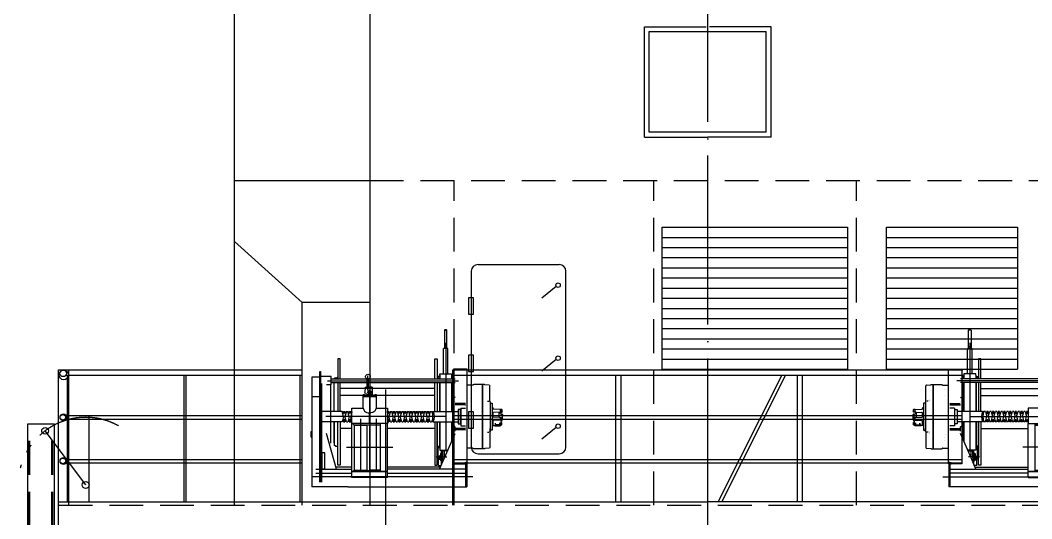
# Model space of a CAD drawing. Extents: x 1551 to 113148, y -1700 to 77018.
# Drawn here: x 50477 to 57956, y 41425 to 45111 of the extents above; entities that cross this region are included whole.
import ezdxf

# ---------------------------------------------------------------- set-up
doc = ezdxf.new("R2010")
doc.units = 0
doc.header["$LTSCALE"] = 500
doc.header["$MEASUREMENT"] = 0
for name, pattern in [('CENTER', [3, 2.5, -0.25, 0, -0.25]), ('DASHED', [0.75, 0.5, -0.25]), ('PHANTOM', [2.1, 1.25, -0.2, 0.125, -0.2, 0.125, -0.2])]:
    doc.linetypes.add(name, pattern=pattern)
for name, color, linetype in [('I0CO2', 7, 'CONTINUOUS'), ('M1CO1', 1, 'CONTINUOUS'), ('S0CE1', 7, 'CENTER'), ('S0CO1', 7, 'CONTINUOUS'), ('S0CO3', 7, 'CONTINUOUS'), ('S0DA1', 7, 'DASHED'), ('S0PH1', 7, 'PHANTOM'), ('U0CO1', 7, 'CONTINUOUS'), ('U0CO2', 7, 'CONTINUOUS')]:
    doc.layers.add(name, color=color, linetype=linetype)

# ---------------------------------------------------------------- blocks, each defined once
blk = doc.blocks.new('VINSJ')
at = {"layer": 'S0CE1'}
for p, q in [((-306.4, 795.7), (-306.4, 457.5)), ((-306.4, 484.2), (-306.4, 22.3)), ((-306.4, 484), (-306.4, 7.2)), ((-306.4, 484), (-306.4, 7.2)), ((-306, 250.3), (579.7, 250.3)), ((206.7, 233.3), (206.7, -158.7)), ((322.6, 233.4), (322.6, -158.6)), ((426.2, 23.6), (85.7, 23.6))]:
    blk.add_line(p, q, dxfattribs=at)
at = {"layer": 'U0CO2'}
for p, q in [((-315.1, 890.6), (-312.5, 893.2)), ((-297.6, 890.6), (-315.1, 890.6)), ((-315.1, 753.2), (-315.1, 890.6)), ((-312.5, 893.2), (-300.3, 893.2)), ((-297.6, 890.6), (-300.3, 893.2)), ((-297.6, 890.6), (-297.6, 753.2)), ((-323, 753.2), (-289.8, 753.2)), ((-323, 566.5), (-323, 753.2)), ((-315.1, 753.2), (-297.6, 753.2)), ((-289.8, 566.5), (-289.8, 753.2)), ((-225.4, 678.5), (-242.9, 678.5)), ((-242.9, 678.5), (-242.9, 528.9)), ((-225.4, 528.9), (-225.4, 678.5)), ((474.6, 528.9), (474.6, 678.5)), ((474.6, 678.5), (492.1, 678.5)), ((492.1, 678.5), (492.1, 528.9)), ((265, 528.9), (-375.1, 528.9)), ((-357.6, 528.9), (-357.6, 556)), ((-357.6, 556), (-352.4, 556)), ((-352.3, 543.8), (-357.6, 543.8)), ((-352.4, 556), (-352.3, 538.5)), ((-352.3, 547.3), (-350.1, 547.3)), ((-350.1, 538.5), (-352.3, 538.5)), ((-350.1, 566.5), (-350.1, 528.9)), ((-350.1, 566.5), (-350.1, 538.5)), ((-350.1, 566.5), (-350.1, 556)), ((-262.6, 566.5), (-350.1, 566.5)), ((-350.1, 556), (-350.1, 547.3)), ((-262.6, 556), (-262.6, 566.5)), ((-262.6, 556), (-262.6, 547.3)), ((-262.6, 551.7), (-262.6, 528.9)), ((-262.6, 547.3), (-245.1, 547.3)), ((-262.6, 547.3), (-249.5, 547.3)), ((-247.3, 538.5), (-262.6, 538.5)), ((-260.4, 538.5), (-260.4, 528.9)), ((-249.8, 547.3), (-249.5, 547.6)), ((-247.3, 547.3), (-247.3, 538.5)), ((-247.3, 538.5), (-247.3, 547.3)), ((-242.9, 542.9), (-247.3, 542.9)), ((-242.9, 542.9), (-247.3, 542.9)), ((265.4, 529.6), (264.7, 528.5)), ((264.7, 529.6), (273.5, 529.6)), ((264.7, 467.5), (264.7, 529.6)), ((265.6, 529.4), (265.5, 529.3)), ((269.1, 443.9), (269.1, 553.2)), ((272.6, 529.4), (272.7, 529.3)), ((272.8, 529.6), (273.5, 528.5)), ((541.1, 528.9), (273.2, 528.9)), ((273.5, 467.5), (273.5, 529.6)), ((509.6, 538.5), (492.1, 538.5)), ((509.6, 538.5), (518.3, 529.8)), ((518.3, 528.9), (518.3, 529.8)), ((541.1, 546.4), (618.6, 546.4)), ((541.1, 515.8), (541.1, 546.4)), ((623.6, 583.5), (618.6, 583.5)), ((618.6, 583.5), (618.6, -233.3)), ((618.6, 546.4), (618.6, 53.7)), ((623.6, -233.3), (623.6, 583.5)), ((623.6, 541.9), (683.6, 541.9)), ((683.6, 541.9), (683.6, -268.2)), ((-631.4, 363.6), (-631.4, 479)), ((-626.7, 484), (-594.9, 485.6)), ((-594.9, 485.6), (-592.4, 488.1)), ((-592.4, 488.1), (-577.4, 488.1)), ((-577.4, 488.1), (-513.6, 487.8)), ((-577.4, 488.1), (-577.4, 13.1)), ((-577.4, 12.8), (-577.4, 487.8)), ((-513.6, 487.8), (-510.2, 485.2)), ((-506.7, 484), (-464.4, 483.2)), ((567.3, 515.8), (-401.3, 515.8)), ((264.7, 502.7), (-375.1, 502.7)), ((-357.6, 289.6), (-357.6, 502.7)), ((-350.1, 502.7), (-350.1, 284.8)), ((-262.6, 502.7), (-262.7, 284.8)), ((-260.4, 502.7), (-260.4, 289.6)), ((-242.9, 502.7), (-242.9, 289.6)), ((-225.4, 289.6), (-225.4, 502.7)), ((-225.4, 458.4), (474.6, 458.4)), ((238.5, 467.5), (272.6, 467.5)), ((265.6, 467.5), (238.5, 467.5)), ((238.5, 467.5), (238.5, 414.1)), ((238.5, 454.4), (238.5, 467.5)), ((265.4, 467.5), (264.7, 468.6)), ((265.6, 454.4), (266.2, 454.4)), ((272.8, 467.5), (273.5, 468.6)), ((541.1, 502.7), (273.5, 502.7)), ((288.4, 467.5), (290.8, 428.8)), ((474.6, 289.6), (474.6, 502.7)), ((492.1, 502.7), (492.1, 289.6)), ((518.3, 289.6), (518.3, 502.7)), ((541.1, 485.2), (541.1, 515.8)), ((541.1, 485.2), (576.1, 485.2)), ((543.6, 53.7), (543.6, 485.2)), ((608.6, -233.3), (608.6, 496.5)), ((-368.6, 390.6), (-362.7, 390.3)), ((-225.4, 407.3), (207.7, 407.3)), ((218.8, 410.6), (207.4, 410.6)), ((207.4, 410.6), (207.4, 409)), ((207.7, 407.3), (474.6, 407.3)), ((208.1, 414), (208.7, 414.4)), ((208.1, 414), (208.1, 410.6)), ((208.1, 410.6), (210.5, 410.6)), ((217.5, 414.4), (208.7, 414.4)), ((210.5, 410.6), (215.7, 410.6)), ((215.7, 410.6), (210.5, 410.6)), ((210.6, 414), (210.6, 410.6)), ((213.1, 417.1), (213.1, 402.5)), ((215.6, 414), (215.6, 410.6)), ((215.7, 410.6), (218.2, 410.6)), ((218.2, 414), (217.5, 414.4)), ((218.2, 414), (218.2, 410.6)), ((218.8, 409), (218.8, 410.6)), ((234.1, 414.1), (260.4, 414.1)), ((234.1, 414.1), (234.1, 409.8)), ((234.1, 409.8), (277.9, 409.8)), ((273.5, 431.6), (238.5, 431.6)), ((248.9, 439.9), (263.1, 439.9)), ((256, 435.7), (256, 406.2)), ((256, 421), (256, 382.1)), ((256, 417.1), (256, 402.5)), ((256, 417.1), (256, 402.5)), ((256, 414.1), (256, 414.1)), ((256, 406.8), (256, 249.3)), ((260.4, 414.1), (277.9, 414.1)), ((277.9, 414.1), (277.9, 409.8)), ((304.5, 410.6), (293.2, 410.6)), ((293.2, 410.6), (293.2, 409)), ((293.2, 409), (304.5, 409)), ((293.8, 414), (294.5, 414.4)), ((293.8, 414), (293.8, 410.6)), ((293.8, 410.6), (296.2, 410.6)), ((303.2, 414.4), (294.5, 414.4)), ((296.2, 410.6), (301.5, 410.6)), ((301.5, 410.6), (296.2, 410.6)), ((296.3, 414), (296.3, 410.6)), ((301.4, 414), (301.4, 410.6)), ((301.5, 410.6), (303.9, 410.6)), ((303.9, 414), (303.2, 414.4)), ((303.9, 414), (303.9, 410.6)), ((304.5, 409), (304.5, 410.6)), ((683.6, 399.6), (623.6, 399.6)), ((-723.2, 301.1), (-722.2, 302.1)), ((-723.2, 285.1), (-723.2, 301.1)), ((-723.2, 285.1), (-723.2, 301.1)), ((-711.2, 302.1), (-722.2, 302.1)), ((-722.2, 302.1), (-711.2, 302.1)), ((-722.2, 284.1), (-722.2, 302.1)), ((-711.2, 302.1), (-710.2, 303.5)), ((-711.2, 283.6), (-711.2, 302.5)), ((-711.2, 283.7), (-711.2, 302.1)), ((-710.2, 303.5), (-660.3, 305.3)), ((-657.4, 308.3), (-657.4, 312.5)), ((-654.5, 315.5), (-649.4, 315.3)), ((-649.4, 315.3), (-649.7, 315.6)), ((-634.4, 350.6), (-649.4, 350.6)), ((-649.4, 350.6), (-649.4, 150.6)), ((-634.4, 360.6), (-634.4, 338.1)), ((-634.4, 360.6), (-634.4, 140.6)), ((-614.2, 364.2), (-624.2, 364.2)), ((-453.8, 346.5), (-376.8, 346.5)), ((-453.8, 337.8), (-375.1, 337.8)), ((-418.8, 313.9), (-453.8, 313.9)), ((-418.8, 313.9), (-418.8, 182.5)), ((-416.6, 250.3), (-416.6, 302.8)), ((-416.6, 302.8), (-399.1, 302.8)), ((-399.1, 302.8), (-399.1, 197.8)), ((-375.9, 359.3), (-375.8, 359.2)), ((-375.8, 359.2), (-375.5, 359.2)), ((-726.4, 250.6), (-726.4, 266.6)), ((-726.4, 234.6), (-726.4, 250.6)), ((-724.9, 232), (-723.4, 231.8)), ((-723.4, 269.6), (-716.3, 269.6)), ((-723.4, 254.6), (-723.4, 229.1)), ((-723.4, 229.1), (-723.4, 231.8)), ((-722.2, 284.1), (-723.2, 285.1)), ((-723.2, 226.4), (-723.2, 242.4)), ((-711.2, 284.1), (-722.2, 284.1)), ((-711.2, 284.1), (-722.2, 284.1)), ((-722.2, 225.4), (-722.2, 243.4)), ((-711.2, 243.4), (-722.2, 243.4)), ((-711.2, 225.4), (-722.2, 225.4)), ((-716.3, 269.6), (-710.7, 271.9)), ((-711.2, 283.7), (-711.2, 284.1)), ((-710.2, 282.7), (-711.2, 283.7)), ((-711.2, 225), (-711.2, 243.8)), ((-711.2, 225.4), (-711.2, 243.4)), ((-706.4, 282.6), (-710.2, 282.7)), ((-710.2, 282.7), (-660.3, 281)), ((-710.2, 244.8), (-660.3, 246.6)), ((-706.4, 277.6), (-706.4, 282.6)), ((-706.4, 277.6), (-706.4, 282.6)), ((-700.4, 250.9), (-700.4, 276.6)), ((-657.4, 249.6), (-657.4, 278)), ((-416.6, 291.8), (-418.8, 291.8)), ((-416.6, 197.8), (-416.6, 250.3)), ((-212.1, 289.6), (-399.1, 289.6)), ((-217.4, 289.6), (-399.1, 289.6)), ((-217.4, 289.6), (-399.1, 289.6)), ((-365.1, 230.1), (-365.1, 230.1)), ((-365.1, 230.1), (-365.1, 230.1)), ((-365, 230.1), (-365.1, 230.1)), ((-205.4, 279.1), (-215.9, 279.1)), ((-205.4, 279.1), (-215.9, 279.1)), ((-212.1, 289.6), (-209.3, 279.1)), ((-212.1, 289.6), (-209.3, 279.1)), ((-191.1, 289.6), (-201.6, 289.6)), ((-191.1, 289.6), (-201.6, 289.6)), ((-191.1, 289.6), (-180.6, 250.3)), ((-191.1, 289.6), (-180.6, 250.3)), ((-191.1, 210.9), (-180.6, 250.3)), ((-191.1, 210.9), (-180.6, 250.3)), ((-188.3, 279.1), (-177.8, 279.1)), ((-188.3, 279.1), (-177.8, 279.1)), ((-183.4, 279.1), (-180.6, 289.6)), ((-183.4, 279.1), (-180.6, 289.6)), ((-170.1, 289.6), (-180.6, 289.6)), ((-170.1, 289.6), (-180.6, 289.6)), ((-180.6, 289.6), (-175.4, 270)), ((-180.6, 289.6), (-175.4, 270)), ((-180.6, 210.9), (-175.4, 230.6)), ((-180.6, 210.9), (-175.4, 230.6)), ((-175.4, 270), (-170.1, 289.6)), ((-175.4, 270), (-170.1, 289.6)), ((-175.4, 230.6), (-170.1, 210.9)), ((-175.4, 230.6), (-170.1, 210.9)), ((-172.9, 279.1), (-162.4, 279.1)), ((-172.9, 279.1), (-162.4, 279.1)), ((-170.1, 250.3), (-159.6, 289.6)), ((-170.1, 250.3), (-159.6, 289.6)), ((-170.1, 289.6), (-167.3, 279.1)), ((-170.1, 289.6), (-167.3, 279.1)), ((-170.1, 250.3), (-159.6, 210.9)), ((-170.1, 250.3), (-159.6, 210.9)), ((-149.1, 289.6), (-159.6, 289.6)), ((-149.1, 289.6), (-159.6, 289.6)), ((-149.1, 289.6), (-138.6, 250.3)), ((-149.1, 289.6), (-138.6, 250.3)), ((-149.1, 210.9), (-138.6, 250.3)), ((-149.1, 210.9), (-138.6, 250.3)), ((-146.3, 279.1), (-135.8, 279.1)), ((-146.3, 279.1), (-135.8, 279.1)), ((-141.4, 279.1), (-138.6, 289.6)), ((-141.4, 279.1), (-138.6, 289.6)), ((-128.1, 289.6), (-138.6, 289.6)), ((-128.1, 289.6), (-138.6, 289.6)), ((-138.6, 289.6), (-133.4, 270)), ((-138.6, 289.6), (-133.4, 270)), ((-138.6, 210.9), (-133.4, 230.6)), ((-138.6, 210.9), (-133.4, 230.6)), ((-133.4, 270), (-128.1, 289.6)), ((-133.4, 270), (-128.1, 289.6)), ((-133.4, 230.6), (-128.1, 210.9)), ((-133.4, 230.6), (-128.1, 210.9)), ((-130.9, 279.1), (-120.4, 279.1)), ((-130.9, 279.1), (-120.4, 279.1)), ((-128.1, 250.3), (-117.6, 289.6)), ((-128.1, 250.3), (-117.6, 289.6)), ((-128.1, 289.6), (-125.3, 279.1)), ((-128.1, 289.6), (-125.3, 279.1)), ((-128.1, 289.6), (-125.3, 279.1)), ((-128.1, 250.3), (-117.6, 210.9)), ((-128.1, 250.3), (-117.6, 210.9)), ((-107.1, 289.6), (-117.6, 289.6)), ((-107.1, 289.6), (-117.6, 289.6)), ((-107.1, 289.6), (-117.6, 289.6)), ((-107.1, 289.6), (-96.6, 250.3)), ((-107.1, 289.6), (-96.6, 250.3)), ((-107.1, 210.9), (-96.6, 250.3)), ((-107.1, 210.9), (-96.6, 250.3)), ((-104.3, 279.1), (-93.8, 279.1)), ((-104.3, 279.1), (-93.8, 279.1)), ((-99.4, 279.1), (-96.6, 289.6)), ((-99.4, 279.1), (-96.6, 289.6)), ((-86.1, 289.6), (-96.6, 289.6)), ((-86.1, 289.6), (-96.6, 289.6)), ((-96.6, 289.6), (-91.4, 270)), ((-96.6, 289.6), (-91.4, 270)), ((-96.6, 210.9), (-91.4, 230.6)), ((-96.6, 210.9), (-91.4, 230.6)), ((-91.4, 270), (-86.1, 289.6)), ((-91.4, 270), (-86.1, 289.6)), ((-91.4, 230.6), (-86.1, 210.9)), ((-91.4, 230.6), (-86.1, 210.9)), ((-88.9, 279.1), (-78.4, 279.1)), ((-88.9, 279.1), (-78.4, 279.1)), ((-86.1, 250.3), (-75.6, 289.6)), ((-86.1, 250.3), (-75.6, 289.6)), ((-86.1, 289.6), (-83.3, 279.1)), ((-86.1, 289.6), (-83.3, 279.1)), ((-86.1, 250.3), (-75.6, 210.9)), ((-86.1, 250.3), (-75.6, 210.9)), ((-65.1, 289.6), (-75.6, 289.6)), ((-65.1, 289.6), (-75.6, 289.6)), ((-65.1, 289.6), (-54.6, 250.3)), ((-65.1, 289.6), (-54.6, 250.3)), ((-65.1, 210.9), (-54.6, 250.3)), ((-65.1, 210.9), (-54.6, 250.3)), ((-62.3, 279.1), (-51.8, 279.1)), ((-62.3, 279.1), (-51.8, 279.1)), ((-57.4, 279.1), (-54.6, 289.6)), ((-57.4, 279.1), (-54.6, 289.6)), ((-44.1, 289.6), (-54.6, 289.6)), ((-44.1, 289.6), (-54.6, 289.6)), ((-54.6, 289.6), (-49.4, 270)), ((-54.6, 289.6), (-49.4, 270)), ((-54.6, 210.9), (-49.4, 230.6)), ((-54.6, 210.9), (-49.4, 230.6)), ((-49.4, 270), (-44.1, 289.6)), ((-49.4, 270), (-44.1, 289.6)), ((-49.4, 230.6), (-44.1, 210.9)), ((-49.4, 230.6), (-44.1, 210.9)), ((-46.9, 279.1), (-36.4, 279.1)), ((-46.9, 279.1), (-36.4, 279.1)), ((-44.1, 250.3), (-33.6, 289.6)), ((-44.1, 250.3), (-33.6, 289.6)), ((-44.1, 289.6), (-41.3, 279.1)), ((-44.1, 289.6), (-41.3, 279.1)), ((-44.1, 250.3), (-33.6, 210.9)), ((-44.1, 250.3), (-33.6, 210.9)), ((-23.1, 289.6), (-33.6, 289.6)), ((-23.1, 289.6), (-33.6, 289.6)), ((-23.1, 289.6), (-12.6, 250.3)), ((-23.1, 289.6), (-12.6, 250.3)), ((-23.1, 210.9), (-12.6, 250.3)), ((-23.1, 210.9), (-12.6, 250.3)), ((-20.3, 279.1), (-9.8, 279.1)), ((-20.3, 279.1), (-9.8, 279.1)), ((-15.4, 279.1), (-12.6, 289.6)), ((-15.4, 279.1), (-12.6, 289.6)), ((-2.1, 289.6), (-12.6, 289.6)), ((-2.1, 289.6), (-12.6, 289.6)), ((-12.6, 289.6), (-7.4, 270)), ((-12.6, 289.6), (-7.4, 270)), ((-12.6, 210.9), (-7.4, 230.6)), ((-12.6, 210.9), (-7.4, 230.6)), ((-7.4, 270), (-2.1, 289.6)), ((-7.4, 270), (-2.1, 289.6)), ((-7.4, 230.6), (-2.1, 210.9)), ((-7.4, 230.6), (-2.1, 210.9)), ((-4.9, 279.1), (5.6, 279.1)), ((-4.9, 279.1), (5.6, 279.1)), ((-2.1, 250.3), (8.4, 289.6)), ((-2.1, 250.3), (8.4, 289.6)), ((-2.1, 289.6), (0.7, 279.1)), ((-2.1, 289.6), (0.7, 279.1)), ((-2.1, 250.3), (8.4, 210.9)), ((-2.1, 250.3), (8.4, 210.9)), ((18.9, 289.6), (8.4, 289.6)), ((18.9, 289.6), (8.4, 289.6)), ((18.9, 289.6), (29.4, 250.3)), ((18.9, 289.6), (29.4, 250.3)), ((18.9, 210.9), (29.4, 250.3)), ((18.9, 210.9), (29.4, 250.3)), ((21.7, 279.1), (32.2, 279.1)), ((21.7, 279.1), (32.2, 279.1)), ((26.6, 279.1), (29.4, 289.6)), ((26.6, 279.1), (29.4, 289.6)), ((39.9, 289.6), (29.4, 289.6)), ((39.9, 289.6), (29.4, 289.6)), ((29.4, 289.6), (34.6, 270)), ((29.4, 289.6), (34.6, 270)), ((29.4, 210.9), (34.6, 230.6)), ((29.4, 210.9), (34.6, 230.6)), ((34.6, 270), (39.9, 289.6)), ((34.6, 270), (39.9, 289.6)), ((34.6, 230.6), (39.9, 210.9)), ((34.6, 230.6), (39.9, 210.9)), ((37.1, 279.1), (47.6, 279.1)), ((37.1, 279.1), (47.6, 279.1)), ((39.9, 250.3), (50.4, 289.6)), ((39.9, 250.3), (50.4, 289.6)), ((39.9, 289.6), (42.7, 279.1)), ((39.9, 289.6), (42.7, 279.1)), ((39.9, 250.3), (50.4, 210.9)), ((39.9, 250.3), (50.4, 210.9)), ((60.9, 289.6), (50.4, 289.6)), ((60.9, 289.6), (50.4, 289.6)), ((60.9, 289.6), (71.4, 250.3)), ((60.9, 289.6), (71.4, 250.3)), ((60.9, 210.9), (71.4, 250.3)), ((60.9, 210.9), (71.4, 250.3)), ((63.7, 279.1), (74.2, 279.1)), ((63.7, 279.1), (74.2, 279.1)), ((68.6, 279.1), (71.4, 289.6)), ((68.6, 279.1), (71.4, 289.6)), ((81.9, 289.6), (71.4, 289.6)), ((81.9, 289.6), (71.4, 289.6)), ((71.4, 289.6), (76.6, 270)), ((71.4, 289.6), (76.6, 270)), ((71.4, 210.9), (76.6, 230.6)), ((71.4, 210.9), (76.6, 230.6)), ((76.6, 270), (81.9, 289.6)), ((76.6, 270), (81.9, 289.6)), ((76.6, 230.6), (81.9, 210.9)), ((76.6, 230.6), (81.9, 210.9)), ((79.1, 279.1), (89.6, 279.1)), ((79.1, 279.1), (89.6, 279.1)), ((81.9, 250.3), (92.4, 289.6)), ((81.9, 250.3), (92.4, 289.6)), ((81.9, 289.6), (84.7, 279.1)), ((81.9, 289.6), (84.7, 279.1)), ((81.9, 250.3), (92.4, 210.9)), ((81.9, 250.3), (92.4, 210.9)), ((102.9, 289.6), (92.4, 289.6)), ((102.9, 289.6), (92.4, 289.6)), ((102.9, 289.6), (113.4, 250.3)), ((102.9, 289.6), (113.4, 250.3)), ((102.9, 210.9), (113.4, 250.3)), ((102.9, 210.9), (113.4, 250.3)), ((105.7, 279.1), (116.2, 279.1)), ((105.7, 279.1), (116.2, 279.1)), ((110.6, 279.1), (113.4, 289.6)), ((110.6, 279.1), (113.4, 289.6)), ((123.9, 289.6), (113.4, 289.6)), ((123.9, 289.6), (113.4, 289.6)), ((113.4, 289.6), (118.6, 270)), ((113.4, 289.6), (118.6, 270)), ((113.4, 210.9), (118.6, 230.6)), ((113.4, 210.9), (118.6, 230.6)), ((118.6, 270), (123.9, 289.6)), ((118.6, 270), (123.9, 289.6)), ((118.6, 230.6), (123.9, 210.9)), ((118.6, 230.6), (123.9, 210.9)), ((121.1, 279.1), (126.7, 279.1)), ((121.1, 279.1), (124.7, 279.1)), ((123.9, 289.6), (126.7, 279.1)), ((123.9, 289.6), (126.7, 279.1)), ((123.9, 250.3), (124.7, 253.6)), ((123.9, 250.3), (124.7, 253.6)), ((123.9, 250.3), (124.7, 247)), ((123.9, 250.3), (124.7, 247)), ((256, 199), (256, 277.8)), ((256, 199), (256, 277.8)), ((387.2, 286.3), (396.4, 250.3)), ((387.2, 214.3), (396.4, 250.3)), ((388.7, 279.1), (399.2, 279.1)), ((388.7, 279.1), (399.2, 279.1)), ((393.6, 279.1), (396.4, 289.6)), ((393.6, 279.1), (396.4, 289.6)), ((396.4, 289.6), (401.7, 270)), ((396.4, 289.6), (401.7, 270)), ((406.9, 289.6), (396.4, 289.6)), ((406.9, 289.6), (396.4, 289.6)), ((396.4, 210.9), (401.7, 230.6)), ((396.4, 210.9), (401.7, 230.6)), ((401.7, 270), (406.9, 289.6)), ((401.7, 270), (406.9, 289.6)), ((401.7, 230.6), (406.9, 210.9)), ((401.7, 230.6), (406.9, 210.9)), ((404.1, 279.1), (414.6, 279.1)), ((404.1, 279.1), (414.6, 279.1)), ((406.9, 289.6), (409.7, 279.1)), ((406.9, 289.6), (409.7, 279.1)), ((406.9, 250.3), (417.4, 289.6)), ((406.9, 250.3), (417.4, 289.6)), ((406.9, 250.3), (417.4, 210.9)), ((406.9, 250.3), (417.4, 210.9)), ((427.9, 289.6), (417.4, 289.6)), ((427.9, 289.6), (417.4, 289.6)), ((427.9, 289.6), (438.4, 250.3)), ((427.9, 289.6), (438.4, 250.3)), ((427.9, 210.9), (438.4, 250.3)), ((427.9, 210.9), (438.4, 250.3)), ((430.7, 279.1), (441.2, 279.1)), ((430.7, 279.1), (441.2, 279.1)), ((435.6, 279.1), (438.4, 289.6)), ((435.6, 279.1), (438.4, 289.6)), ((438.4, 289.6), (443.7, 270)), ((438.4, 289.6), (443.7, 270)), ((448.9, 289.6), (438.4, 289.6)), ((448.9, 289.6), (438.4, 289.6)), ((438.4, 210.9), (443.7, 230.6)), ((438.4, 210.9), (443.7, 230.6)), ((443.7, 270), (448.9, 289.6)), ((443.7, 270), (448.9, 289.6)), ((443.7, 230.6), (448.9, 210.9)), ((443.7, 230.6), (448.9, 210.9)), ((446.1, 279.1), (456.6, 279.1)), ((446.1, 279.1), (456.6, 279.1)), ((448.9, 289.6), (451.7, 279.1)), ((448.9, 289.6), (451.7, 279.1)), ((449.4, 250.3), (459.9, 289.6)), ((449.4, 250.3), (459.9, 210.9)), ((459.9, 289.6), (554.7, 289.6)), ((472.1, 289.6), (619.8, 289.6)), ((-722.4, 206.1), (-721.4, 207.1)), ((-722.4, 190.1), (-722.4, 206.1)), ((-722.4, 190.1), (-722.4, 206.1)), ((-721.4, 189.1), (-722.4, 190.1)), ((-715.4, 207.1), (-721.4, 207.1)), ((-721.4, 189.1), (-721.4, 207.1)), ((-721.4, 207.1), (-715.4, 207.1)), ((-712.5, 189.1), (-721.4, 189.1)), ((-712.5, 189.1), (-721.4, 189.1)), ((-715.4, 193.6), (-715.4, 209.5)), ((-715.4, 207.1), (-715.4, 209.5)), ((-715.4, 192.4), (-715.4, 203.9)), ((-712.4, 188.4), (-712.5, 189.1)), ((-712.4, 182.6), (-712.4, 188.4)), ((-712.4, 182.6), (-712.4, 188.4)), ((-668.4, 182.6), (-712.4, 182.6)), ((-711.4, 190.6), (-669.7, 190.6)), ((-710.2, 224), (-660.3, 222.3)), ((-706.9, 182.6), (-706.9, 197.3)), ((-705.4, 182.6), (-705.4, 203.5)), ((-675.4, 182.6), (-675.4, 201.4)), ((-673.9, 182.6), (-673.9, 199.1)), ((-666.8, 186.1), (-668.4, 183.1)), ((-668.4, 182.6), (-668.4, 183.1)), ((-668.4, 183.1), (-668.4, 182.6)), ((-649.4, 186.1), (-666.8, 186.1)), ((-649.4, 186.1), (-666.8, 186.1)), ((-657.4, 190.2), (-657.4, 219.3)), ((-649.4, 150.6), (-634.4, 150.6)), ((-634.4, 140.6), (-634.4, 163.1)), ((-418.8, 182.5), (-453.8, 182.5)), ((-453.8, 162.8), (-375.1, 162.8)), ((-453.8, 154), (-375.1, 154)), ((-416.6, 208.7), (-418.8, 208.7)), ((-399.1, 197.8), (-416.6, 197.8)), ((-217.4, 210.9), (-399.1, 210.9)), ((-217.4, 210.9), (-399.1, 210.9)), ((-212.1, 210.9), (-399.1, 210.9)), ((-376.8, 170.2), (-376.8, 170.2)), ((-375.3, 175.2), (-374.4, 176.2)), ((-375.1, 143), (-375.1, 175.4)), ((-374.4, 176.2), (-373.4, 177.2)), ((-373.4, 177.2), (-372.2, 177.9)), ((-372.2, 177.9), (-371, 178.5)), ((-371, 178.5), (-368.5, 179)), ((-368.5, 179), (-362.7, 179.3)), ((-365.9, 179.1), (-362.7, 179.3)), ((-362.7, 179.3), (-361.5, 179.5)), ((-362.7, 179.3), (-361.5, 179.4)), ((-362.7, 179.3), (-362.7, 179.3)), ((-362.7, 179.3), (-362.7, 179.3)), ((-361.5, 179.5), (-360.3, 179.8)), ((-360.3, 179.8), (-357.6, 181.4)), ((-357.6, 181.4), (-357.6, 213.4)), ((-357.6, 84.3), (-357.6, 181.4)), ((-357.6, 116.8), (-357.6, 181.4)), ((-350.1, 210.9), (-350.1, 68)), ((-262.7, 210.9), (-262.7, 22.3)), ((-260.4, 210.9), (-260.4, 31)), ((-242.9, -109), (-242.9, 210.9)), ((-242.9, 210.9), (-242.9, -55.2)), ((-225.4, 210.9), (-225.4, -109)), ((-225.4, 210.9), (-225.4, -81.4)), ((-225.4, 162.3), (124.7, 162.3)), ((-205.4, 221.4), (-215.9, 221.4)), ((-205.4, 221.4), (-215.9, 221.4)), ((-212.1, 210.9), (-209.3, 221.4)), ((-212.1, 210.9), (-209.3, 221.4)), ((-191.1, 210.9), (-201.6, 210.9)), ((-191.1, 210.9), (-201.6, 210.9)), ((-188.3, 221.4), (-177.8, 221.4)), ((-188.3, 221.4), (-177.8, 221.4)), ((-183.4, 221.4), (-180.6, 210.9)), ((-183.4, 221.4), (-180.6, 210.9)), ((-170.1, 210.9), (-180.6, 210.9)), ((-170.1, 210.9), (-180.6, 210.9)), ((-172.9, 221.4), (-162.4, 221.4)), ((-172.9, 221.4), (-162.4, 221.4)), ((-170.1, 210.9), (-167.3, 221.4)), ((-170.1, 210.9), (-167.3, 221.4)), ((-149.1, 210.9), (-159.6, 210.9)), ((-149.1, 210.9), (-159.6, 210.9)), ((-146.3, 221.4), (-135.8, 221.4)), ((-146.3, 221.4), (-135.8, 221.4)), ((-141.4, 221.4), (-138.6, 210.9)), ((-141.4, 221.4), (-138.6, 210.9)), ((-128.1, 210.9), (-138.6, 210.9)), ((-128.1, 210.9), (-138.6, 210.9)), ((-130.9, 221.4), (-120.4, 221.4)), ((-130.9, 221.4), (-120.4, 221.4)), ((-128.1, 210.9), (-125.3, 221.4)), ((-128.1, 210.9), (-125.3, 221.4)), ((-128.1, 210.9), (-125.3, 221.4)), ((-107.1, 210.9), (-117.6, 210.9)), ((-107.1, 210.9), (-117.6, 210.9)), ((-107.1, 210.9), (-117.6, 210.9)), ((-104.3, 221.4), (-93.8, 221.4)), ((-104.3, 221.4), (-93.8, 221.4)), ((-99.4, 221.4), (-96.6, 210.9)), ((-99.4, 221.4), (-96.6, 210.9)), ((-86.1, 210.9), (-96.6, 210.9)), ((-86.1, 210.9), (-96.6, 210.9)), ((-88.9, 221.4), (-78.4, 221.4)), ((-88.9, 221.4), (-78.4, 221.4)), ((-86.1, 210.9), (-83.3, 221.4)), ((-86.1, 210.9), (-83.3, 221.4)), ((-65.1, 210.9), (-75.6, 210.9)), ((-65.1, 210.9), (-75.6, 210.9)), ((-62.3, 221.4), (-51.8, 221.4)), ((-62.3, 221.4), (-51.8, 221.4)), ((-57.4, 221.4), (-54.6, 210.9)), ((-57.4, 221.4), (-54.6, 210.9)), ((-44.1, 210.9), (-54.6, 210.9)), ((-44.1, 210.9), (-54.6, 210.9)), ((-46.9, 221.4), (-36.4, 221.4)), ((-46.9, 221.4), (-36.4, 221.4)), ((-44.1, 210.9), (-41.3, 221.4)), ((-44.1, 210.9), (-41.3, 221.4)), ((-23.1, 210.9), (-33.6, 210.9)), ((-23.1, 210.9), (-33.6, 210.9)), ((-20.3, 221.4), (-9.8, 221.4)), ((-20.3, 221.4), (-9.8, 221.4)), ((-15.4, 221.4), (-12.6, 210.9)), ((-15.4, 221.4), (-12.6, 210.9)), ((-2.1, 210.9), (-12.6, 210.9)), ((-2.1, 210.9), (-12.6, 210.9)), ((-4.9, 221.4), (5.6, 221.4)), ((-4.9, 221.4), (5.6, 221.4)), ((-2.1, 210.9), (0.7, 221.4)), ((-2.1, 210.9), (0.7, 221.4)), ((18.9, 210.9), (8.4, 210.9)), ((18.9, 210.9), (8.4, 210.9)), ((21.7, 221.4), (32.2, 221.4)), ((21.7, 221.4), (32.2, 221.4)), ((26.6, 221.4), (29.4, 210.9)), ((26.6, 221.4), (29.4, 210.9)), ((39.9, 210.9), (29.4, 210.9)), ((39.9, 210.9), (29.4, 210.9)), ((37.1, 221.4), (47.6, 221.4)), ((37.1, 221.4), (47.6, 221.4)), ((39.9, 210.9), (42.7, 221.4)), ((39.9, 210.9), (42.7, 221.4)), ((60.9, 210.9), (50.4, 210.9)), ((60.9, 210.9), (50.4, 210.9)), ((63.7, 221.4), (74.2, 221.4)), ((63.7, 221.4), (74.2, 221.4)), ((68.6, 221.4), (71.4, 210.9)), ((68.6, 221.4), (71.4, 210.9)), ((81.9, 210.9), (71.4, 210.9)), ((81.9, 210.9), (71.4, 210.9)), ((79.1, 221.4), (89.6, 221.4)), ((79.1, 221.4), (89.6, 221.4)), ((81.9, 210.9), (84.7, 221.4)), ((81.9, 210.9), (84.7, 221.4)), ((102.9, 210.9), (92.4, 210.9)), ((102.9, 210.9), (92.4, 210.9)), ((105.7, 221.4), (116.2, 221.4)), ((105.7, 221.4), (116.2, 221.4)), ((110.6, 221.4), (113.4, 210.9)), ((110.6, 221.4), (113.4, 210.9)), ((123.9, 210.9), (113.4, 210.9)), ((123.9, 210.9), (113.4, 210.9)), ((121.1, 221.4), (124.7, 221.4)), ((124.7, -155.3), (124.7, 199)), ((176.1, 199), (376.2, 199)), ((176.1, -155.3), (176.1, 199)), ((376.2, 190.3), (176.1, 190.3)), ((176.1, 188.5), (253.9, 188.5)), ((253.9, -144.9), (253.9, 190.3)), ((275.4, -144.9), (275.4, 190.3)), ((369.9, 188.5), (275.4, 188.5)), ((369.9, 190.3), (369.9, -144.8)), ((376.2, 192.1), (376.2, 199)), ((376.2, 190.3), (376.2, 192.1)), ((387.2, -155.3), (387.2, 199)), ((387.2, 162.3), (477.2, 162.3)), ((388.7, 221.4), (399.2, 221.4)), ((388.7, 221.4), (399.2, 221.4)), ((393.6, 221.4), (396.4, 210.9)), ((393.6, 221.4), (396.4, 210.9)), ((406.9, 210.9), (396.4, 210.9)), ((406.9, 210.9), (396.4, 210.9)), ((404.1, 221.4), (414.6, 221.4)), ((404.1, 221.4), (414.6, 221.4)), ((406.9, 210.9), (409.7, 221.4)), ((406.9, 210.9), (409.7, 221.4)), ((427.9, 210.9), (417.4, 210.9)), ((427.9, 210.9), (417.4, 210.9)), ((430.7, 221.4), (441.2, 221.4)), ((430.7, 221.4), (441.2, 221.4)), ((435.6, 221.4), (438.4, 210.9)), ((435.6, 221.4), (438.4, 210.9)), ((448.9, 210.9), (438.4, 210.9)), ((448.9, 210.9), (438.4, 210.9)), ((446.1, 221.4), (456.6, 221.4)), ((446.1, 221.4), (456.6, 221.4)), ((448.9, 210.9), (451.7, 221.4)), ((448.9, 210.9), (451.7, 221.4)), ((457.1, 221.4), (459, 214)), ((459.9, 210.9), (619.8, 210.9)), ((466.9, 210.9), (619.8, 210.9)), ((474.6, 210.9), (474.6, -109)), ((492.1, -109), (492.1, 210.9)), ((518.3, 56.4), (518.3, 211.1)), ((518.3, 210.9), (518.3, 39.8)), ((-631.4, 137.3), (-631.4, 21.9)), ((-614.2, 136.7), (-624.2, 136.7)), ((-297.6, -53), (-375.1, 125.5)), ((501.8, -137), (576.1, 125.5)), ((688.6, 139.8), (683.6, 139.8)), ((688.6, 99.8), (683.6, 99.8)), ((688.6, 99.8), (688.6, 139.8)), ((-626.7, 16.9), (-594.9, 15.3)), ((-594.9, 15.3), (-592.4, 12.8)), ((-592.4, 12.8), (-577.4, 12.8)), ((-577.4, 12.8), (-513.6, 13.1)), ((-513.6, 13.1), (-510.2, 15.7)), ((-506.7, 16.9), (-464.4, 17.7)), ((-262.6, 3), (-321.9, 3)), ((-290.6, 3), (-309.7, 3)), ((-283.6, 3), (-283.6, -85.4)), ((-262.6, 3), (-280.1, 3)), ((-280.1, 3), (-280.1, 3)), ((-275.7, -42.5), (-275.7, 3)), ((-275.7, -6), (-275.7, 3)), ((-247.3, 31), (-262.7, 31)), ((-262.7, 22.3), (-262.6, 3)), ((-262.7, 22.3), (-262.6, 3)), ((-249.5, 22.3), (-262.7, 22.3)), ((-249.5, -61.3), (-249.5, 31)), ((-249.5, -45.3), (-249.5, 31)), ((-249.5, 22.3), (-245.1, 22.3)), ((-247.3, 22.3), (-247.3, 31)), ((-242.9, 26.7), (-247.3, 26.7)), ((509.6, 31), (492.1, 31)), ((501.4, 31), (492.1, 31)), ((509.6, 31), (518.3, 39.8)), ((-319.1, -3.5), (-284.5, -3.5)), ((-234.7, -47.7), (-315.7, -47.7)), ((-297.6, -53), (-297.6, -3.5)), ((-261.2, -137), (-297.6, -53)), ((-284.5, -42.5), (-284.5, -3.5)), ((-284.5, -53), (-284.5, -42.5)), ((-283.6, -42.5), (-283.6, -53)), ((-283.6, -53), (-283.6, -53)), ((-275.7, -53), (-275.7, -42.5)), ((-275.7, -103.6), (-275.7, -53)), ((-269.3, -21.5), (-275.4, -21.5)), ((-275.4, -74), (-269.3, -74)), ((-275, -25.8), (-275, -21.5)), ((-275, -42.5), (-275, -25.8)), ((-275, -53), (-275, -42.5)), ((-275, -69.6), (-275, -53)), ((-275, -69.6), (-275, -74)), ((-269.3, -21.5), (-269.3, -42.5)), ((-269.3, -21.5), (-267.6, -23.2)), ((-269.3, -42.5), (-269.3, -53)), ((-269.3, -53), (-269.3, -74)), ((-267.6, -72.2), (-269.3, -74)), ((-267.6, -23.2), (-267.6, -40.4)), ((-267.6, -40.4), (-267.6, -55)), ((-267, -40.4), (-267.6, -40.4)), ((-267.6, -40.4), (-267.6, -42.5)), ((-267.6, -42.5), (-267.6, -53)), ((-267.6, -52.5), (-261, -52.5)), ((-267.6, -53), (-267.6, -55)), ((-267.6, -55), (-267.6, -72.2)), ((-267, -55), (-267.6, -55)), ((-267.6, -61.3), (-249.5, -61.3)), ((-267.6, -65.7), (-253.9, -65.7)), ((-267, -40.4), (-267, -38.6)), ((-261.7, -38.6), (-267, -38.6)), ((-267, -55), (-267, -40.4)), ((-261.7, -43.2), (-267, -43.2)), ((-261.7, -52.3), (-267, -52.3)), ((-267, -56.8), (-267, -55)), ((-261.7, -56.8), (-267, -56.8)), ((-261.7, -38.6), (-261, -39.8)), ((-261.7, -56.8), (-261, -55.6)), ((-261, -39.8), (-261, -55.6)), ((-261, -52.5), (-249.5, -52.5)), ((-253.9, -65.7), (-249.5, -61.3)), ((-253.9, -110.7), (-253.9, -65.7)), ((124.6, -57.8), (124.6, -57.8)), ((387.1, -57.8), (387.1, -57.8)), ((588.6, -16.3), (608.6, -16.3)), ((588.6, -136.3), (588.6, -16.3)), ((608.6, -16.3), (608.6, -136.3)), ((-462.6, -83.5), (-462.6, -87.1)), ((-462.6, -87.1), (-462.6, -104.6)), ((-462.6, -104.6), (-462.6, -108.2)), ((-462.6, -108.2), (-462.6, -268.2)), ((-458.2, -83.5), (-458.2, -108.2)), ((-453.8, -104.6), (-453.8, -268.2)), ((-453.8, -137), (124.7, -137)), ((-449.4, -87.1), (-449.4, -104.6)), ((-253.9, -110.7), (-272.6, -110.7)), ((-266.9, -123.8), (124.7, -123.8)), ((-225.4, -109), (-242.9, -109)), ((176.1, -144.8), (253.9, -144.8)), ((374.3, -146.6), (176.1, -146.6)), ((194.6, -146.6), (194.6, -144.8)), ((219.8, -144.8), (219.8, -146.6)), ((369.9, -144.8), (275.4, -144.8)), ((375.4, -146.6), (375.4, -155.3)), ((387.2, -123.8), (505.5, -123.8)), ((576.1, -137), (387.2, -137)), ((654.8, -137), (401.1, -137)), ((474.6, -109), (492.1, -109)), ((474.6, -109), (483.3, -109)), ((483.3, -109), (492.1, -109)), ((608.6, -136.3), (588.6, -136.3)), ((-505.7, -195.2), (683.6, -195.2)), ((-499.8, -195.2), (-401.3, -195.2)), ((124.7, -166.7), (-453.8, -166.7)), ((124.7, -199.1), (124.7, -155.3)), ((124.7, -155.3), (387.2, -155.3)), ((387.2, -155.3), (124.7, -155.3)), ((124.7, -159.3), (124.7, -159.3)), ((124.7, -199.1), (387.2, -199.1)), ((654.8, -166.7), (387.1, -166.7)), ((387.2, -199.1), (387.2, -155.3)), ((387.2, -159.3), (387.2, -159.3)), ((400.6, -203), (400.6, -203)), ((417.8, -268.2), (-462.6, -268.2)), ((417.8, -268.2), (683.6, -268.2))]:
    blk.add_line(p, q, dxfattribs=at)
for points in [[(-364.4, -99.7), (-464.4, -99.7), (-464.4, 600.3), (-364.4, 600.3)], [(207.9, 400.3), (304.1, 400.3), (304.1, 409), (207.9, 409)]]:
    blk.add_lwpolyline(points, close=True, dxfattribs=at)
at = {"layer": 'U0CO2', "const_width": 0.1}
for points in [[(-634.1, 360.8), (-606.8, 362.2, 0.39896), (-602.1, 367.1), (-601.7, 480.6, -0.39896), (-596.9, 485.6), (-594.2, 485.7), (-591.7, 488.2), (-576.7, 488.1), (-516.8, 488.3, -0.156457), (-511, 486.4, 0.087591), (-507.9, 484.9, -0.232657), (-501.3, 479, -0.02827), (-489.4, 387.6, 0.354362), (-477.3, 376.6), (-464, 375.9)], [(-634.1, 140.1), (-606.8, 138.7, -0.39896), (-602.1, 133.8), (-601.7, 20.3, 0.39896), (-596.9, 15.4), (-594.2, 15.2), (-591.7, 12.7), (-576.7, 12.8), (-516.8, 12.6, 0.156457), (-511, 14.5, -0.087591), (-507.9, 16, 0.232657), (-501.3, 21.9, 0.02827), (-489.4, 113.3, -0.354362), (-477.3, 124.3), (-464, 125)]]:
    blk.add_lwpolyline(points, format="xyb", dxfattribs=at)
at = {"layer": 'U0CO2'}
for points in [[(288.4, 467.5), (272.6, 467.5)], [(304.1, 312.8), (304.1, 400.3), (207.9, 400.3), (207.9, 312.8)], [(260.4, 414.1), (269.1, 414.1)], [(207.9, 312.8), (124.7, 312.8), (124.7, 199), (387.2, 199), (387.2, 312.8), (304.1, 312.8)]]:
    blk.add_lwpolyline(points, dxfattribs=at)
for centre, radius in [((-306.4, 762), 8.75), ((256, 431.6), 10.9)]:
    blk.add_circle(centre, radius, dxfattribs=at)
for centre, radius, start, end in [((268.8, 546.4), 17.6, 285.34653, 256.4732), ((-626.4, 479), 5, 93, 180), ((-506.6, 490), 6, 232.66301, 269), ((-368.1, 399.3), 8.75, 216.8699, 266.62586), ((-363.3, 381.5), 8.75, 49.4584, 86.62586), ((209.3, 412.2), 2.23, 55.55313, 115.55313), ((213.1, 406), 8.35, 72.38753, 107.61247), ((216.9, 412.2), 2.23, 64.44687, 124.44687), ((256, 431.6), 10.9, 130.5358, 250.42454), ((256, 431.6), 10.9, 130.5358, 250.42454), ((256, 431.6), 10.9, 131.40962, 240), ((256, 431.6), 17.5, 269.90493, 270.09507), ((256, 431.6), 10.9, 289.57546, 49.4642), ((256, 431.6), 10.9, 289.57546, 49.4642), ((256, 431.6), 10.9, 300, 48.59038), ((269.1, 445.6), 31.5, 270, 302.48869), ((280.4, 427.9), 10.5, 302.48869, 4.89909), ((295.1, 412.2), 2.23, 55.55313, 115.55313), ((298.9, 406), 8.35, 72.38753, 107.61247), ((302.6, 412.2), 2.23, 64.44687, 124.44687), ((-722.2, 301.1), 1, 90.00002, 180), ((-710.2, 302.5), 1, 92.00073, 180), ((-660.4, 308.3), 3, 272, 0.00008), ((-654.4, 312.5), 3, 92.00015, 180), ((-634.4, 363.6), 3, 270, 0), ((-723.4, 266.6), 3, 90.00002, 180), ((-723.4, 234.6), 3, 180, 240.00025), ((-723.6, 234.6), 2.86, 180, 272.79666), ((-705.4, 254.6), 18, 106.95776, 180), ((-705.4, 229.1), 18, 180, 224.41552), ((-705.4, 229.1), 18, 180, 224.41552), ((-722.2, 285.1), 1, 180, 269.99998), ((-722.2, 242.4), 1, 90.00002, 180), ((-722.2, 226.4), 1, 180, 269.99998), ((-710.2, 283.7), 1, 180, 267.99927), ((-710.2, 243.8), 1, 92.00073, 180), ((-710.2, 225), 1, 180, 267.99927), ((-710.2, 225), 1, 180, 267.99927), ((-715.6, 279.9), 9.39, 301.13912, 345.81867), ((-706.4, 276.6), 6, 359.99999, 88.00013), ((-706.4, 250.9), 6, 272.00014, 359.99999), ((-660.4, 278), 3, 0.00001, 87.99986), ((-660.4, 249.6), 3, 272.00013, 359.99999), ((-117.6, 250.3), 102.4, 157.38014, 202.61986), ((-117.6, 250.3), 102.4, 157.38014, 202.61986), ((-107.1, 250.3), 102.4, 157.38014, 202.61986), ((-107.1, 250.3), 102.4, 157.38014, 202.61986), ((-721.4, 206.1), 1, 90.00002, 180), ((-721.4, 190.1), 1, 180, 269.99998), ((-725.4, 209.5), 10, 359.99999, 44.41547), ((-725.4, 209.5), 10, 359.99872, 44.41552), ((-712.4, 193.6), 3, 180, 240), ((-715.4, 188.4), 3, 0.00002, 59.99994), ((-665.4, 183.1), 3, 131.81031, 180), ((-669.4, 187.6), 3, 311.81029, 330.61257), ((-660.4, 219.3), 3, 0.00001, 87.99985), ((-634.4, 137.3), 3, 0, 90), ((-626.4, 21.9), 5, 180, 267), ((-506.6, 10.9), 6, 91, 127.33699), ((-265, -40.9), 4.02, 325.55313, 25.55313), ((-276, -47.7), 15, 342.38753, 17.61247), ((-265, -54.5), 4.02, 334.44687, 34.44687)]:
    blk.add_arc(centre, radius, start, end, dxfattribs=at)
for points in [[(207.9, 312.8), (218, 291.3), (234.3, 281), (256, 277.8)], [(304.1, 312.8), (294, 291.3), (277.7, 281), (256, 277.8)]]:
    blk.add_spline(points, degree=3, dxfattribs=at)
blk.add_point((-365.1, 230.1), dxfattribs=at)
for points in [[(-352.3, 547.3), (-350.1, 547.3), (-352.3, 549.5)], [(-242.9, 547.3), (-247.3, 547.3), (-242.9, 542.9)], [(-247.3, 542.9), (-247.3, 547.3), (-242.9, 542.9)], [(-242.9, 549.5), (-242.9, 551.7), (-245.1, 549.5)], [(-245.1, 549.5), (-245.1, 547.3), (-242.9, 549.5)], [(-242.9, 547.3), (-245.1, 547.3), (-242.9, 549.5)], [(492.1, 538.5), (492.1, 550.9), (504.4, 538.5), (492.1, 550.9)], [(-225.4, 407.3), (-217.4, 407.3), (-225.4, 414.7), (-217.4, 407.3)], [(474.6, 407.3), (467.6, 407.3), (474.6, 414.7), (467.6, 407.3)], [(-453.8, 346.5), (-445.1, 346.5), (-453.8, 355.3)], [(-453.8, 337.8), (-453.8, 329), (-445.1, 337.8)], [(-453.8, 162.8), (-445.1, 162.8), (-453.8, 171.5)], [(-453.8, 154), (-453.8, 145.3), (-445.1, 154)], [(-225.4, 162.3), (-216.7, 162.3), (-225.4, 154.9), (-216.7, 162.3)], [(474.6, 162.3), (465.5, 162.3), (474.6, 154.9), (465.5, 162.3)], [(683.6, 139.8), (688.6, 139.8), (683.6, 145.8)], [(683.6, 99.8), (683.6, 93.8), (688.6, 99.8)], [(-242.9, 22.3), (-247.3, 22.3), (-242.9, 26.7)], [(-247.3, 26.7), (-247.3, 22.3), (-242.9, 26.7)], [(-245.1, 20.1), (-245.1, 22.3), (-242.9, 20.1)], [(-242.9, 22.3), (-245.1, 22.3), (-242.9, 20.1)], [(-242.9, 20.1), (-242.9, 17.9), (-245.1, 20.1)], [(492.1, 31), (492.8, 18.2), (502.3, 32.4), (492.8, 18.2)], [(492.1, 31), (492.1, 18.7), (504.4, 31), (492.1, 18.7)], [(608.6, -16.3), (602.6, -16.3), (608.6, -10.3)], [(608.6, -136.3), (602.6, -136.3), (608.6, -142.3)]]:
    blk.add_solid(points, dxfattribs=at)
blk = doc.blocks.new('Dykkerplatt-føring-s')
at = {"layer": 'S0CO1'}
blk.add_lwpolyline([(-131, -550), (69, -550), (69, 2450), (-131, 2450)], close=True, dxfattribs=at)
for centre in [(0, 2400), (0, 0)]:
    blk.add_circle(centre, 25, dxfattribs=at)
at = {"layer": 'S0DA1'}
for p, q in [((-120, -550), (-120, 2450)), ((-112, -550), (-112, 2450)), ((50, -550), (50, 2450)), ((58, -550), (58, 2450))]:
    blk.add_line(p, q, dxfattribs=at)
blk = doc.blocks.new('SNITT')
at = {"layer": 'I0CO2'}
for p, q in [((-1748.6, 8330), (-1748.6, 7030)), ((-1048.6, 7030), (-1048.6, 8330))]:
    blk.add_line(p, q, dxfattribs=at)
at = {"layer": 'S0CE1'}
for p, q in [((0, -1065.3), (0, 12094.2)), ((-2383.3, 7455.1), (-2383.3, 3760.7))]:
    blk.add_line(p, q, dxfattribs=at)
at = {"layer": 'S0CO1'}
for p, q in [((-3873.7, 7560), (-3873.7, 6625)), ((-3858.7, 7560), (-3858.7, 6625)), ((-4600, 6750), (-4900, 7150))]:
    blk.add_line(p, q, dxfattribs=at)
for centre in [(-4900, 7150), (-4600, 6750)]:
    blk.add_circle(centre, 25, dxfattribs=at)
at = {"layer": 'S0CO3'}
for p, q in [((-3500, 6600), (-3500, 12500)), ((-2500, 11225), (-2500, 6600)), ((-3500, 9000), (-2500, 9000)), ((-3000, 8100), (-3500, 8550)), ((-3000, 6600), (-3000, 8100)), ((-2500, 8100), (-3000, 8100)), ((-4800, 2700), (-4800, 7600)), ((-4800, 7553.1), (-4790.9, 7570.1)), ((-4800, 6625), (0, 6625)), ((4800, 6625), (0, 6625))]:
    blk.add_line(p, q, dxfattribs=at)
at = {"layer": 'S0CO3', "flags": 128}
for points in [[(-4800, 2058), (-4800, 7501.7)], [(-4575, 6625), (-4575, 7260)]]:
    blk.add_lwpolyline(points, dxfattribs=at)
at = {"layer": 'S0DA1'}
for p, q in [((-2500, 9000), (2500, 9000)), ((-1875, 6600), (-1875, 9000)), ((-400, 6600), (-400, 9000)), ((1100, 6600), (1100, 9000)), ((-4800, 6600), (4800, 6600))]:
    blk.add_line(p, q, dxfattribs=at)
at = {"layer": 'S0PH1'}
blk.add_arc((-4600, 6750), 500, 60.88309, 165.41528, dxfattribs=at)
at = {"layer": 'U0CO1'}
for p, q in [((-432.9, 9357.5), (-432.9, 10102.4)), ((-432.9, 10102.4), (433, 10102.4)), ((433, 9357.5), (433, 10102.4)), ((433, 9357.5), (-432.9, 9357.5)), ((-4763, 7600), (-3000, 7600)), ((-3000, 7560), (-4747.4, 7560)), ((-3013.5, 6625), (-3013.5, 7560)), ((-1885, 7600), (1885, 7600)), ((-1885, 6600), (-1885, 7600)), ((1875, 7560), (-1885, 7560)), ((-1875, 6600), (-1875, 7560)), ((-678.8, 6625), (-678.8, 7560)), ((-643.8, 7560), (-643.8, 6625)), ((76.3, 6625), (547.4, 7560)), ((104.3, 6625), (575.4, 7560)), ((663.1, 6625), (663.1, 7560)), ((698.1, 7560), (698.1, 6625)), ((-3000, 7260), (-4735, 7260)), ((1875, 7260), (-1885, 7260)), ((-3000, 7235), (-4735, 7235)), ((1875, 7235), (-1885, 7235)), ((-3000, 6935), (-4735, 6935)), ((-3000, 6910), (-4735, 6910)), ((1875, 6935), (-1885, 6935)), ((1875, 6910), (-1885, 6910))]:
    blk.add_line(p, q, dxfattribs=at)
at = {"layer": 'U0CO2'}
for p, q in [((-467.9, 10137.4), (-12.6, 10137.4)), ((-467.9, 9322.5), (-467.9, 10137.4)), ((468, 10137.4), (12.7, 10137.4)), ((468, 9322.5), (468, 10137.4)), ((-467.9, 9322.5), (0, 9322.5)), ((468, 9322.5), (0, 9322.5)), ((-336.8, 7605.8), (-336.8, 8655.8)), ((-336.8, 8655.8), (1032.7, 8655.8)), ((1032.7, 8655.8), (1032.7, 7605.8)), ((1321.3, 8655.8), (2291.4, 8655.8)), ((1321.3, 7605.8), (1321.3, 8655.8)), ((2291.4, 8655.8), (2291.4, 7605.8)), ((-336.8, 8580.8), (1032.7, 8580.8)), ((1321.3, 8580.8), (2291.4, 8580.8)), ((-336.8, 8505.8), (1032.7, 8505.8)), ((1321.3, 8505.8), (2291.4, 8505.8)), ((-1698.6, 8380), (-1098.6, 8380)), ((-336.8, 8430.8), (1032.7, 8430.8)), ((1321.3, 8430.8), (2291.4, 8430.8)), ((-336.8, 8355.8), (1032.7, 8355.8)), ((1321.3, 8355.8), (2291.4, 8355.8)), ((-336.8, 8280.8), (1032.7, 8280.8)), ((1321.3, 8280.8), (2291.4, 8280.8)), ((-1119.9, 8218.4), (-1228, 8131.7)), ((-336.8, 8205.8), (1032.7, 8205.8)), ((1321.3, 8205.8), (2291.4, 8205.8)), ((-336.8, 8130.8), (1032.7, 8130.8)), ((1321.3, 8130.8), (2291.4, 8130.8)), ((-336.8, 8055.8), (1032.7, 8055.8)), ((1321.3, 8055.8), (2291.4, 8055.8)), ((-336.8, 7980.8), (1032.7, 7980.8)), ((1321.3, 7980.8), (2291.4, 7980.8)), ((-336.8, 7905.8), (1032.7, 7905.8)), ((1321.3, 7905.8), (2291.4, 7905.8)), ((-336.8, 7830.8), (1032.7, 7830.8)), ((1321.3, 7830.8), (2291.4, 7830.8)), ((-336.8, 7755.8), (1032.7, 7755.8)), ((1321.3, 7755.8), (2291.4, 7755.8)), ((-1119.9, 7678.6), (-1228, 7591.9)), ((-336.8, 7680.8), (1032.7, 7680.8)), ((1321.3, 7680.8), (2291.4, 7680.8)), ((-4800, 7600), (-4725, 7600)), ((-4735, 6625), (-4735, 7560)), ((-4725, 6600), (-4725, 7600)), ((-336.8, 7605.8), (1032.7, 7605.8)), ((1321.3, 7605.8), (2291.4, 7605.8)), ((-1119.9, 7175.3), (-1228, 7088.7)), ((-1698.6, 6980), (-1098.6, 6980))]:
    blk.add_line(p, q, dxfattribs=at)
for points in [[(-1768.1, 8013.3), (-1732.7, 8013.3), (-1732.7, 8133.8), (-1768.1, 8133.8)], [(-1768.1, 7588.1), (-1732.7, 7588.1), (-1732.7, 7708.6), (-1768.1, 7708.6)], [(-1768.1, 7588.1), (-1732.7, 7588.1), (-1732.7, 7708.6), (-1768.1, 7708.6)], [(-1768.1, 7169.9), (-1732.7, 7169.9), (-1732.7, 7290.4), (-1768.1, 7290.4)], [(-1768.1, 7169.9), (-1732.7, 7169.9), (-1732.7, 7290.4), (-1768.1, 7290.4)]]:
    blk.add_lwpolyline(points, close=True, dxfattribs=at)
for centre, radius in [((-1106.7, 8227.4), 16.4), ((-1106.7, 7687.6), 16.4), ((-4761.7, 7563), 34.8), ((-4766.7, 7575.5), 24.8), ((-4764, 7249.9), 25.5), ((-4769, 7249.9), 20.5), ((-1106.7, 7184.3), 16.4), ((-4764, 6927.6), 25.5), ((-4769, 6927.6), 20.5)]:
    blk.add_circle(centre, radius, dxfattribs=at)
for centre, start, end in [((-1698.6, 8330), 90, 180), ((-1098.6, 8330), 0, 90), ((-1698.6, 7030), 180, 270), ((-1698.6, 7030), 180, 270), ((-1098.6, 7030), 270, 0)]:
    blk.add_arc(centre, 50, start, end, dxfattribs=at)
at = {"layer": 'S0CO1', "xscale": -1}
blk.add_blockref('VINSJ', (-2244.1, 7004.7), dxfattribs=at)
at = {"layer": 'S0CO1'}
for name, p in [('VINSJ', (2244.1, 7004.7)), ('Dykkerplatt-føring-s', (-4900, 4750))]:
    blk.add_blockref(name, p, dxfattribs=at)

msp = doc.modelspace()

# ---------------------------------------------------------------- block references
at = {"layer": 'M1CO1', "linetype": 'Continuous'}
msp.add_blockref('SNITT', (55560.398, 34924.631), dxfattribs=at)

doc.saveas('drawing.dxf')
